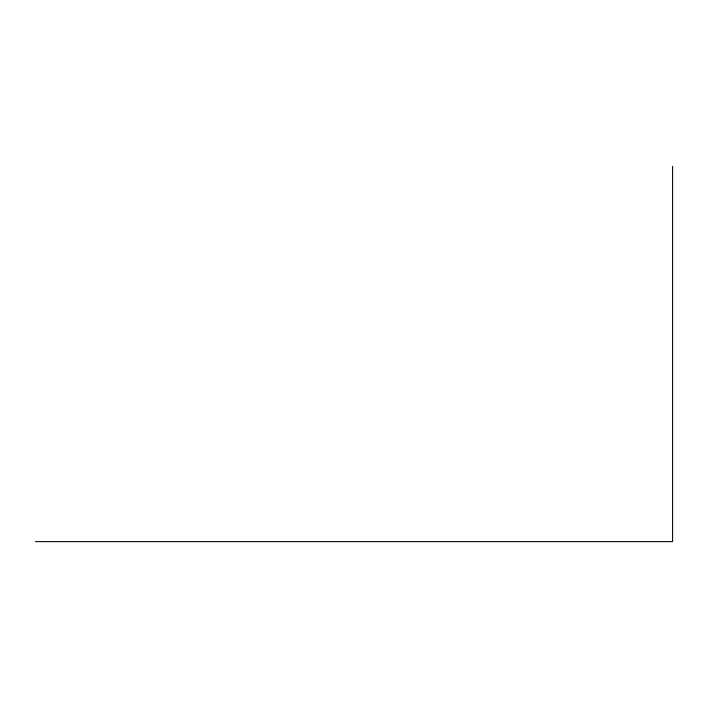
<?xml version="1.0" encoding="UTF-8"?>
<svg xmlns="http://www.w3.org/2000/svg" width="708" height="708" viewBox="0 0 708 708"><rect width="100%" height="100%" fill="white"/><g stroke="black" fill="none" stroke-linecap="round" stroke-linejoin="round"><path stroke-width="1.06" d="M35.4 541.629L672.6 541.629L672.6 166.371"/></g></svg>
